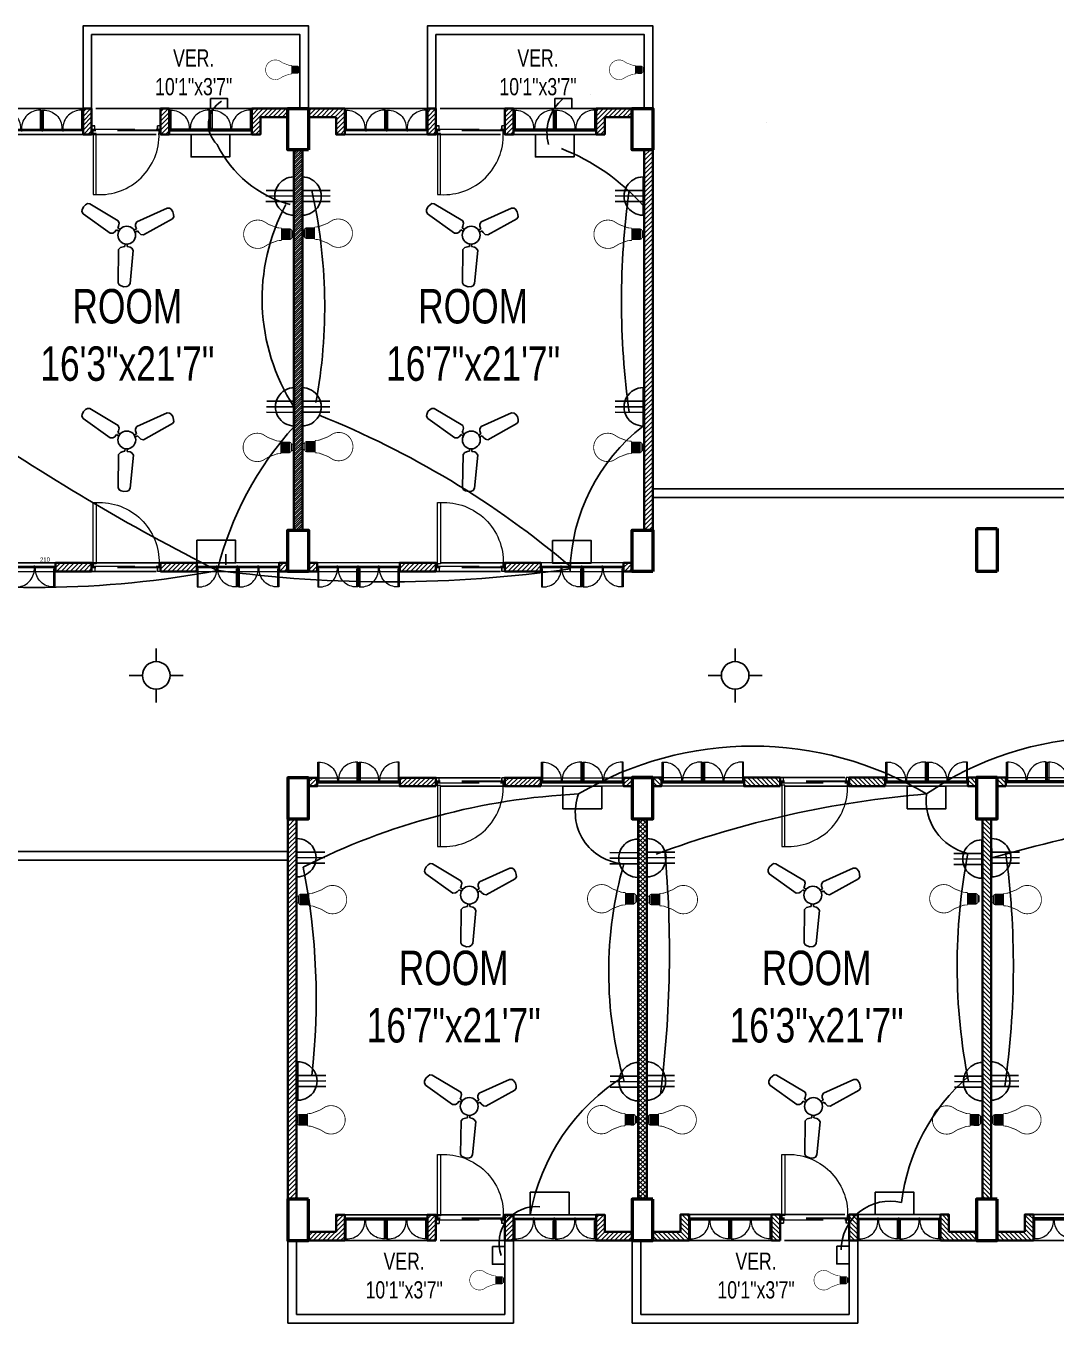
# Model space of a CAD drawing. Extents: x 28 to 3926, y 235 to 2288.
# Drawn here: x 1014 to 1612, y 507 to 1261 of the extents above; entities that cross this region are included whole.
import ezdxf

# ---------------------------------------------------------------- set-up
doc = ezdxf.new("R2010")
doc.units = 0
doc.header["$LTSCALE"] = 10
doc.linetypes.add('DASHED2', pattern=[0.375, 0.25, -0.125])
for name, color, linetype, lineweight in [('A-TEXT', 7, 'Continuous', 5), ('ar-DOOR-WOOD', 44, 'Continuous', 0), ('column', 1, 'Continuous', 50), ('Main Wall', 250, 'Continuous', 13), ('WALL_SEC_', 170, 'Continuous', 25)]:
    doc.layers.add(name, color=color, linetype=linetype, lineweight=lineweight)
doc.layers.add('conduit', color=160, linetype='Continuous')
doc.layers.add('hatch brick', color=32, linetype='Continuous', lineweight=0, transparency=0.4)
doc.styles.add('SIMPLE', font='romantic.ttf')
doc.dimstyles.get("Standard").update_dxf_attribs({"dimtxt": 0.18, "dimasz": 0.18, "dimexe": 0.18, "dimexo": 0.0625, "dimgap": 0.09, "dimtad": 0, "dimtih": 1, "dimtoh": 1, "dimdec": 4, "dimzin": 0, "dimdsep": 46, "dimtxsty": 'Standard', "dimcen": 0.09, "dimadec": 0, "dimazin": 0, "dimtfac": 1, "dimtdec": 4, "dimtofl": 0, "dimtmove": 0, "dimatfit": 3, "dimfxl": 1, "dimtolj": 1, "dimtzin": 0, "dimarcsym": 0})
pattern_1 = [(45, (0, 0), (-1.3258252147, 1.3258252147), [])]
pattern_2 = [(45, (-53826.0333, -18134.9633), (-1.325825215, 1.325825215), [])]
pattern_3 = [(45, (-1497123.8946, -132021.2452), (-1.3258252147, 1.3258252147), [])]

# ---------------------------------------------------------------- blocks, each defined once
blk = doc.blocks.new('DOOR_45')
at = {"layer": 'ar-DOOR-WOOD'}
for p, q in [((-11008.75, 15426.44), (-11008.75, 15424.44)), ((-10968.75, 15426.44), (-11008.75, 15426.44)), ((-10968.75, 15427.44), (-10963.75, 15427.44)), ((-10968.75, 15427.44), (-10968.75, 15426.44)), ((-10968.75, 15424.44), (-10968.75, 15426.44)), ((-10968.75, 15426.44), (-10966.75, 15426.44)), ((-10966.75, 15426.44), (-10966.75, 15425.44)), ((-10963.75, 15427.44), (-10963.75, 15425.44)), ((-11008.75, 15424.44), (-10968.75, 15424.44)), ((-10966.75, 15425.44), (-10963.75, 15425.44)), ((-10968.75, 15382.44), (-10968.75, 15383.44)), ((-10968.75, 15383.44), (-10966.75, 15383.44)), ((-10966.75, 15384.44), (-10963.75, 15384.44)), ((-10966.75, 15383.44), (-10966.75, 15384.44)), ((-10963.75, 15382.44), (-10963.75, 15384.44)), ((-10968.75, 15382.44), (-10963.75, 15382.44))]:
    blk.add_line(p, q, dxfattribs=at)
for points in [[(-10968.75, 15426.44), (-11008.75, 15426.44), (-11008.75, 15424.44), (-10968.75, 15424.44)], [(-10963.75, 15427.44), (-10968.75, 15427.44), (-10968.75, 15426.44), (-10966.75, 15426.44), (-10966.75, 15425.44), (-10963.75, 15425.44)], [(-10968.75, 15383.44), (-10968.75, 15382.44), (-10963.75, 15382.44), (-10963.75, 15384.44), (-10966.75, 15384.44), (-10966.75, 15383.44)]]:
    blk.add_lwpolyline(points, close=True, dxfattribs=at)
blk.add_arc((-10969.89, 15422.35), 38.92, 176.90834, 271.67702, dxfattribs=at)
blk = doc.blocks.new('DOOR_40')
at = {"layer": 'ar-DOOR-WOOD'}
for p, q in [((-11029.1, 15421.4), (-11064.1, 15421.4)), ((-11064.1, 15421.4), (-11064.1, 15419.4)), ((-11064.1, 15419.4), (-11029.1, 15419.4)), ((-11029.1, 15422.4), (-11024.1, 15422.4)), ((-11029.1, 15422.4), (-11029.1, 15421.4)), ((-11029.1, 15419.4), (-11029.1, 15421.4)), ((-11029.1, 15421.4), (-11027.1, 15421.4)), ((-11027.1, 15421.4), (-11027.1, 15420.4)), ((-11027.1, 15420.4), (-11024.1, 15420.4)), ((-11024.1, 15422.4), (-11024.1, 15420.4)), ((-11029.1, 15383.4), (-11027.1, 15383.4)), ((-11029.1, 15382.4), (-11029.1, 15383.4)), ((-11029.1, 15382.4), (-11024.1, 15382.4)), ((-11027.1, 15383.4), (-11027.1, 15384.4)), ((-11027.1, 15384.4), (-11024.1, 15384.4)), ((-11024.1, 15382.4), (-11024.1, 15384.4))]:
    blk.add_line(p, q, dxfattribs=at)
blk.add_arc((-11029.4, 15418.2), 34.8, 178.03, 270.3561, dxfattribs=at)
blk = doc.blocks.new('room 1')
h = blk.add_hatch()
h.set_pattern_fill('ANSI31', color=256, scale=15)
h.set_pattern_definition(pattern_1)
h.paths.add_polyline_path([(1498318.01, 133229.01), (1498318.01, 133219.01), (1498323.01, 133219.01), (1498323.01, 133234.01), (1498302.01, 133234.01), (1498302.01, 133229.01), (1498302.01, 133229.01)])
h = blk.add_hatch()
h.set_pattern_fill('ANSI31', color=256, scale=15)
h.set_pattern_definition(pattern_1)
h.paths.add_polyline_path([(1498474.01, 133229.01), (1498474.01, 133219.01), (1498469.01, 133219.01), (1498469.01, 133234.01), (1498490.01, 133234.01), (1498490.01, 133229.01), (1498490.01, 133229.01)])
at = {"layer": 'hatch brick'}
h = blk.add_hatch(dxfattribs=at)
h.set_pattern_fill('ANSI31', color=256, scale=15)
h.set_pattern_definition([(45, (69, 2), (-1.3258252147, 1.3258252147), [])])
h.paths.add_polyline_path([(1498376.01, 133234.01), (1498376.01, 133219.01), (1498376.01, 133219.01), (1498371.01, 133219.01), (1498371.01, 133234.01)])
h = blk.add_hatch(dxfattribs=at)
h.set_pattern_fill('ANSI31', color=256, scale=15)
h.set_pattern_definition([(45, (114, 2), (-1.3258252147, 1.3258252147), [])])
h.paths.add_polyline_path([(1498421.01, 133234.01), (1498421.01, 133219.01), (1498421.01, 133219.01), (1498416.01, 133219.01), (1498416.01, 133234.01)])
h = blk.add_hatch(dxfattribs=at)
h.set_pattern_fill('ANSI31', color=256, scale=15)
h.set_pattern_definition(pattern_1)
h.paths.add_polyline_path([(1498298.51, 132989.01), (1498293.51, 132989.01), (1498293.51, 133210.01), (1498298.51, 133210.01)])
h = blk.add_hatch(dxfattribs=at)
h.set_pattern_fill('ANSI31', color=256, scale=15)
h.set_pattern_definition(pattern_1)
h.paths.add_polyline_path([(1498493.51, 132989.01), (1498498.51, 132989.01), (1498498.51, 133210.01), (1498493.51, 133210.01)])
h = blk.add_hatch(dxfattribs=at)
h.set_pattern_fill('ANSI31', color=256, scale=15)
h.set_pattern_definition([(45, (-14.5, 0), (-1.3258252147, 1.3258252147), [])])
h.paths.add_polyline_path([(1498302.01, 132970.01), (1498307.01, 132970.01), (1498307.01, 132965.01), (1498302.01, 132965.01)])
h = blk.add_hatch(dxfattribs=at)
h.set_pattern_fill('ANSI31', color=256, scale=15)
h.set_pattern_definition([(45, (-5, -252), (-1.3258252147, 1.3258252147), [])])
h.paths.add_polyline_path([(1498376.01, 132970.01), (1498355.01, 132970.01), (1498355.01, 132965.01), (1498376.01, 132965.01)])
h = blk.add_hatch(dxfattribs=at)
h.set_pattern_fill('ANSI31', color=256, scale=15)
h.set_pattern_definition([(45, (1.2113, 4e-09), (-1.3258252147, 1.3258252147), [])])
h.paths.add_polyline_path([(1498437.01, 132970.01), (1498416.01, 132970.01), (1498416.01, 132965.01), (1498437.01, 132965.01)])
h = blk.add_hatch(dxfattribs=at)
h.set_pattern_fill('ANSI31', color=256, scale=15)
h.set_pattern_definition(pattern_1)
h.paths.add_polyline_path([(1498490.01, 132970.01), (1498485.01, 132970.01), (1498485.01, 132965.01), (1498490.01, 132965.01)])
for points in [[(1498323.01, 133234.01), (1498371.01, 133234.01), (1498371.01, 133219.01), (1498323.01, 133219.01)], [(1498469.01, 133234.01), (1498421.01, 133234.01), (1498421.01, 133219.01), (1498469.01, 133219.01)]]:
    blk.add_lwpolyline(points, close=True)
at = {"linetype": 'DASHED2', "ltscale": 15}
for points in [[(1498376.01, 133219.01), (1498416.01, 133219.01), (1498416.01, 133234.01), (1498376.01, 133234.01)], [(1498376.01, 132965.01), (1498416.01, 132965.01), (1498416.01, 132970.01), (1498376.01, 132970.01)]]:
    blk.add_lwpolyline(points, close=True, dxfattribs=at)
at = {"layer": 'Main Wall', "color": 1, "lineweight": 50}
for points in [[(1498302.01, 133210.01), (1498290.01, 133210.01), (1498290.01, 133234.01), (1498302.01, 133234.01), (1498302.01, 133210.01)], [(1498502.01, 133210.01), (1498490.01, 133210.01), (1498490.01, 133234.01), (1498502.01, 133234.01), (1498502.01, 133210.01)], [(1498302.01, 132965.01), (1498290.01, 132965.01), (1498290.01, 132989.01), (1498302.01, 132989.01), (1498302.01, 132965.01)], [(1498502.01, 132965.01), (1498490.01, 132965.01), (1498490.01, 132989.01), (1498502.01, 132989.01), (1498502.01, 132965.01)]]:
    blk.add_lwpolyline(points, dxfattribs=at)
at = {"layer": 'Main Wall', "lineweight": 35}
for points in [[(1498318.01, 133229.01), (1498318.01, 133219.01), (1498323.01, 133219.01), (1498323.01, 133234.01), (1498302.01, 133234.01), (1498302.01, 133229.01), (1498302.01, 133229.01), (1498302.01, 133229.01), (1498318.01, 133229.01)], [(1498474.01, 133229.01), (1498474.01, 133219.01), (1498469.01, 133219.01), (1498469.01, 133234.01), (1498490.01, 133234.01), (1498490.01, 133229.01), (1498490.01, 133229.01), (1498490.01, 133229.01), (1498474.01, 133229.01)], [(1498376.01, 132970.01), (1498376.01, 132970.01), (1498355.01, 132970.01), (1498355.01, 132965.01), (1498376.01, 132965.01), (1498376.01, 132970.01)]]:
    blk.add_lwpolyline(points, dxfattribs=at)
for points in [[(1498376.01, 133234.01), (1498376.01, 133219.01), (1498376.01, 133219.01), (1498376.01, 133219.01), (1498371.01, 133219.01), (1498371.01, 133234.01)], [(1498421.01, 133234.01), (1498421.01, 133219.01), (1498421.01, 133219.01), (1498421.01, 133219.01), (1498416.01, 133219.01), (1498416.01, 133234.01)], [(1498298.51, 132989.01), (1498293.51, 132989.01), (1498293.51, 133210.01), (1498298.51, 133210.01)], [(1498493.51, 132989.01), (1498498.51, 132989.01), (1498498.51, 133210.01), (1498493.51, 133210.01)], [(1498302.01, 132970.01), (1498307.01, 132970.01), (1498307.01, 132965.01), (1498302.01, 132965.01)], [(1498437.01, 132970.01), (1498416.01, 132970.01), (1498416.01, 132965.01), (1498437.01, 132965.01)], [(1498490.01, 132970.01), (1498485.01, 132970.01), (1498485.01, 132965.01), (1498490.01, 132965.01)]]:
    blk.add_lwpolyline(points, close=True, dxfattribs=at)
at = {"layer": 'Main Wall', "color": 150}
for points in [[(1498371.01, 133221.01), (1498323.61, 133221.01), (1498323.61, 133222.01), (1498371.01, 133222.01)], [(1498371.01, 133221.01), (1498323.61, 133221.01), (1498323.61, 133221.51), (1498371.01, 133221.51)], [(1498421.01, 133221.01), (1498468.41, 133221.01), (1498468.41, 133222.01), (1498421.01, 133222.01)], [(1498421.01, 133221.01), (1498468.41, 133221.01), (1498468.41, 133221.51), (1498421.01, 133221.51)], [(1498307.01, 132968.01), (1498354.41, 132968.01), (1498354.41, 132967.01), (1498307.01, 132967.01)], [(1498307.01, 132968.01), (1498354.41, 132968.01), (1498354.41, 132967.51), (1498307.01, 132967.51)], [(1498437.61, 132968.01), (1498484.41, 132968.01), (1498484.41, 132967.01), (1498437.61, 132967.01)], [(1498437.61, 132968.01), (1498484.41, 132968.01), (1498484.41, 132967.51), (1498437.61, 132967.51)]]:
    blk.add_lwpolyline(points, close=True, dxfattribs=at)
at = {"layer": 'Main Wall', "color": 150, "linetype": 'DASHED2', "ltscale": 10}
for points in [[(1498376.01, 133222.01), (1498416.01, 133222.01), (1498416.01, 133221.01), (1498376.01, 133221.01)], [(1498376.01, 133222.01), (1498416.01, 133222.01), (1498416.01, 133221.51), (1498376.01, 133221.51)], [(1498376.01, 132968.01), (1498416.01, 132968.01), (1498416.01, 132967.01), (1498376.01, 132967.01)], [(1498376.01, 132968.01), (1498416.01, 132968.01), (1498416.01, 132967.51), (1498376.01, 132967.51)]]:
    blk.add_lwpolyline(points, close=True, dxfattribs=at)
at = {"layer": 'Main Wall'}
for points in [[(1498307.01, 132965.01), (1498355.01, 132965.01), (1498355.01, 132970.01), (1498307.01, 132970.01)], [(1498437.01, 132965.01), (1498485.01, 132965.01), (1498485.01, 132970.01), (1498437.01, 132970.01)]]:
    blk.add_lwpolyline(points, close=True, dxfattribs=at)
at = {"layer": 'Main Wall', "extrusion": (0, 0, -1)}
for name, p, xscale, yscale, zscale, rotation in [('DOOR_40', (-1502949.75, 129913.77), 0.2999999999999545, 0.2999999999999545, -0.2999999999999545, 270), ('DOOR_40', (-1502973.75, 129913.77), 0.2999999999999545, 0.2999999999999545, -0.2999999999999545, 270), ('DOOR_40', (-1493818.28, 129913.77), -0.2999999999999545, 0.2999999999999545, -0.2999999999999545, 90), ('DOOR_40', (-1493842.28, 129913.77), -0.2999999999999545, 0.2999999999999545, -0.2999999999999545, 90), ('DOOR_45', (-1512089.3, 142969.57), -0.8888888888889142, 0.8888888888889142, -0.8888888888889142, 270), ('DOOR_45', (-1512089.3, 123219.46), 0.8888888888889142, 0.8888888888889142, -0.8888888888889142, 270), ('DOOR_40', (-1493704.28, 136275.25), 0.2999999999999545, 0.2999999999999545, -0.2999999999999545, 90), ('DOOR_40', (-1493728.28, 136275.25), 0.2999999999999545, 0.2999999999999545, -0.2999999999999545, 90), ('DOOR_40', (-1493834.28, 136275.25), 0.2999999999999545, 0.2999999999999545, -0.2999999999999545, 90), ('DOOR_40', (-1493858.28, 136275.25), 0.2999999999999545, 0.2999999999999545, -0.2999999999999545, 90)]:
    blk.add_blockref(name, p, dxfattribs=dict(at, xscale=xscale, yscale=yscale, zscale=zscale, rotation=rotation))
at = {"layer": 'Main Wall'}
for p, xscale, yscale, zscale, rotation in [((1493720.28, 129913.77), 0.2999999999999545, 0.2999999999999545, 0.2999999999999545, 270), ((1493744.28, 129913.77), 0.2999999999999545, 0.2999999999999545, 0.2999999999999545, 270), ((1503047.75, 129913.77), -0.2999999999999545, 0.2999999999999545, 0.2999999999999546, 90), ((1503071.75, 129913.77), -0.2999999999999545, 0.2999999999999545, 0.2999999999999546, 90), ((1502933.75, 136275.25), 0.2999999999999546, 0.2999999999999546, 0.2999999999999546, 90), ((1502957.75, 136275.25), 0.2999999999999546, 0.2999999999999546, 0.2999999999999546, 90), ((1503063.75, 136275.25), 0.2999999999999546, 0.2999999999999546, 0.2999999999999546, 90), ((1503087.75, 136275.25), 0.2999999999999546, 0.2999999999999546, 0.2999999999999546, 90)]:
    blk.add_blockref('DOOR_40', p, dxfattribs=dict(at, xscale=xscale, yscale=yscale, zscale=zscale, rotation=rotation))
blk = doc.blocks.new('LED')
for p, q in [((-12.1, -25.6), (11.9, -25.6)), ((-11.6, -7.7), (11.7, -7.7)), ((-11.6, -11), (11.7, -9.6)), ((-11.6, -13.3), (11.7, -11.8)), ((-11.5, -15.5), (11.8, -14.1)), ((-11.3, -17.8), (11.9, -16.3)), ((-11.2, -20), (12.1, -18.6)), ((-11.2, -22.2), (12.1, -20.8)), ((-11.2, -24.5), (12.1, -23.1))]:
    blk.add_line(p, q)
at = {"lineweight": 9}
blk.add_line((7.8, -3.1), (-7.8, -3.1), dxfattribs=at)
for points, const_width in [([(5.3, 0), (5.4, 0), (5.7, 0), (6.1, -0.1), (6.6, -0.3), (7, -0.6), (7.2, -0.9), (7.4, -1.2), (7.5, -1.5), (7.7, -2), (7.7, -2.5), (7.8, -3.1), (7.7, -2.5), (7.7, -2), (7.5, -1.5), (7.4, -1.2), (7.2, -0.9), (7, -0.6), (6.6, -0.3), (6.1, -0.1), (5.7, 0), (5.4, 0), (5.3, 0), (-5.3, 0), (-5.4, 0), (-5.5, 0), (-5.8, 0), (-6.1, -0.1), (-6.4, -0.2), (-6.7, -0.5), (-7, -0.7), (-7.3, -1.1), (-7.6, -1.7), (-7.7, -2.3), (-7.8, -3.1), (-7.8, -3.1), (-7.9, -3.2), (-8.1, -3.2), (-8.3, -3.3), (-8.9, -3.6), (-9.6, -4.1), (-10.3, -4.7), (-11, -5.4), (-11.2, -5.9), (-11.4, -6.4), (-11.6, -7), (-11.6, -7.7), (-12.2, -7.7), (-12.1, -26)], 2), ([(-5.3, 0), (-5.4, 0), (-5.5, 0), (-5.8, 0), (-6.1, -0.1), (-6.4, -0.2), (-6.7, -0.5), (-7, -0.7), (-7.3, -1.1), (-7.6, -1.7), (-7.7, -2.3), (-7.8, -3.1)], 1), ([(-0.1, -111.1), (-0.2, -111.1), (-1, -111.1), (-1.8, -111.1), (-2.6, -111.1), (-3.4, -111), (-4.2, -110.9), (-5, -110.8), (-5.8, -110.6), (-6.6, -110.5), (-7.4, -110.3), (-8.1, -110.1), (-8.9, -109.9), (-9.6, -109.7), (-10.4, -109.5), (-11.1, -109.2), (-11.8, -108.9), (-12.5, -108.7), (-13.2, -108.3), (-13.9, -108), (-14.6, -107.7), (-15.3, -107.3), (-16, -106.9), (-16.6, -106.6), (-17.3, -106.2), (-17.9, -105.7), (-18.5, -105.3), (-19.2, -104.8), (-19.8, -104.4), (-20.4, -103.9), (-20.9, -103.4), (-21.5, -102.9), (-22.1, -102.4), (-22.6, -101.9), (-23.1, -101.3), (-23.7, -100.8), (-24.2, -100.2), (-24.6, -99.6), (-25.1, -99), (-25.6, -98.4), (-26, -97.8), (-26.5, -97.2), (-26.9, -96.5), (-27.3, -95.9), (-27.7, -95.2), (-28.1, -94.6), (-28.4, -93.9), (-28.8, -93.2), (-29.1, -92.5), (-29.4, -91.8), (-29.7, -91.1), (-30, -90.4), (-30.2, -89.6), (-30.5, -88.9), (-30.7, -88.1), (-30.9, -87.4), (-31.1, -86.6), (-31.2, -85.9), (-31.4, -85.1), (-31.5, -84.3), (-31.6, -83.5), (-31.7, -82.7), (-31.8, -81.9), (-31.8, -81.1), (-31.9, -80.3), (-31.9, -79.5), (-31.9, -78.2), (-31.8, -77), (-31.7, -75.8), (-31.5, -74.6), (-31.3, -73.4), (-31.1, -72.2), (-30.8, -71.1), (-30.4, -69.9), (-30, -68.8), (-29.6, -67.7), (-29.2, -66.6), (-22.1, -55), (-14.6, -35.3), (-14.1, -29.7), (-14.1, -27.1), (-12.1, -25.6)], 1.8), ([(-0.1, -111.1), (0, -111.1), (0.8, -111.1), (1.6, -111.1), (2.5, -111.1), (3.3, -111), (4, -110.9), (4.8, -110.8), (5.6, -110.6), (6.4, -110.5), (7.2, -110.3), (7.9, -110.1), (8.7, -109.9), (9.4, -109.7), (10.2, -109.5), (10.9, -109.2), (11.6, -108.9), (12.3, -108.7), (13, -108.3), (13.7, -108), (14.4, -107.7), (15.1, -107.3), (15.8, -106.9), (16.4, -106.6), (17.1, -106.2), (17.7, -105.7), (18.3, -105.3), (19, -104.8), (19.6, -104.4), (20.2, -103.9), (20.7, -103.4), (21.3, -102.9), (21.9, -102.4), (22.4, -101.9), (22.9, -101.3), (23.5, -100.8), (24, -100.2), (24.5, -99.6), (24.9, -99), (25.4, -98.4), (25.8, -97.8), (26.3, -97.2), (26.7, -96.5), (27.1, -95.9), (27.5, -95.2), (27.9, -94.6), (28.2, -93.9), (28.6, -93.2), (28.9, -92.5), (29.2, -91.8), (29.5, -91.1), (29.8, -90.4), (30, -89.6), (30.3, -88.9), (30.5, -88.1), (30.7, -87.4), (30.9, -86.6), (31, -85.9), (31.2, -85.1), (31.3, -84.3), (31.4, -83.5), (31.5, -82.7), (31.6, -81.9), (31.6, -81.1), (31.7, -80.3), (31.7, -79.5), (31.7, -78.2), (31.6, -77), (31.5, -75.8), (31.3, -74.6), (31.1, -73.4), (30.9, -72.2), (30.6, -71.1), (30.2, -69.9), (29.9, -68.8), (29.4, -67.7), (29, -66.6), (21.9, -55), (14.4, -35.3), (13.9, -29.7), (13.9, -27.1), (11.9, -25.6)], 1.8), ([(11.9, -26.1), (11.9, -7.7), (11.7, -7.7), (11.6, -7), (11.4, -6.4), (11.2, -5.9), (11, -5.4), (10.3, -4.7), (9.6, -4.1), (8.9, -3.6), (8.3, -3.3), (7.9, -3.2), (7.8, -3.1), (7.8, -3.1)], 2)]:
    blk.add_lwpolyline(points, dxfattribs=dict(const_width=const_width))
at = {"color": 7, "lineweight": 20}
blk.add_open_spline([(-9.8, -25.6), (-9.8, -25.6), (9.4, -25.6), (9.4, -25.6)], degree=3, dxfattribs=at)
blk = doc.blocks.new('6')
at = {"color": 7}
for p, q in [((3268, -2243), (3260, -2275)), ((3260, -2275), (3351, -2687)), ((3285, -2228), (3268, -2243)), ((3322, -2211), (3285, -2228)), ((3359, -2211), (3322, -2211)), ((3387, -2215), (3359, -2211)), ((3407, -2236), (3387, -2215)), ((3533, -2638), (3407, -2236)), ((3351, -2687), (3378, -2709)), ((3378, -2709), (3403, -2714)), ((3403, -2714), (3440, -2709)), ((3440, -2709), (3450, -2742)), ((3468, -2701), (3489, -2690)), ((3477, -2735), (3468, -2701)), ((3489, -2690), (3518, -2669)), ((3518, -2669), (3533, -2638)), ((3291, -2913), (3005, -3223)), ((3325, -2910), (3291, -2913)), ((3357, -2925), (3325, -2910)), ((3378, -2938), (3357, -2925)), ((3403, -2913), (3378, -2938)), ((3399, -2958), (3423, -2933)), ((3422, -2988), (3399, -2958)), ((3594, -2888), (3628, -2897)), ((3635, -2869), (3601, -2861)), ((3628, -2897), (3627, -2922)), ((3627, -2922), (3631, -2958)), ((3631, -2958), (3650, -2985)), ((3649, -2835), (3635, -2869)), ((3666, -2816), (3649, -2835)), ((3699, -2804), (3666, -2816)), ((4101, -2931), (3699, -2804)), ((4124, -2954), (4101, -2931)), ((4129, -2976), (4124, -2954)), ((3113, -3331), (3424, -3046)), ((3429, -3011), (3422, -2988)), ((3424, -3046), (3429, -3011)), ((3650, -2985), (4061, -3078)), ((4061, -3078), (4089, -3071)), ((4089, -3071), (4107, -3048)), ((4107, -3048), (4125, -3016)), ((4125, -3016), (4129, -2976)), ((3005, -3223), (2997, -3251)), ((2997, -3251), (3008, -3278)), ((3008, -3278), (3026, -3309)), ((3026, -3309), (3059, -3333)), ((3059, -3333), (3081, -3340)), ((3081, -3340), (3113, -3331))]:
    blk.add_line(p, q, dxfattribs=at)
blk.add_circle((3491, -2846), 113, dxfattribs=at)
blk = doc.blocks.new('3 pin')
at = {"layer": 'WALL_SEC_', "color": 3, "lineweight": 25}
for p, q in [((10035.5, 6358.5), (10035.5, 6351.5)), ((10045.69, 6353.52), (10035.5, 6353.52)), ((10035.5, 6351.5), (10035.5, 6344.5)), ((10035.5, 6351.5), (10045.69, 6351.5)), ((10045.69, 6349.48), (10035.5, 6349.48))]:
    blk.add_line(p, q, dxfattribs=at)
blk.add_arc((10035.5, 6351.5), 7, 270, 90, dxfattribs=at)
blk = doc.blocks.new('*D56')
at = {"layer": 'conduit', "color": 0, "lineweight": -2, "transparency": 16777216}
for p, q in [((920, 956.33), (920, 947.52)), ((1130, 953.83), (1130, 947.52)), ((922.5, 948.77), (1127.5, 948.77))]:
    blk.add_line(p, q, dxfattribs=at)
at = {"layer": 'conduit', "color": 0, "transparency": 16777216}
for points in [[(922.5, 949.18), (922.5, 948.35), (920, 948.77)], [(1127.5, 949.18), (1127.5, 948.35), (1130, 948.77)]]:
    blk.add_solid(points, dxfattribs=at)
at = {"layer": 'Defpoints', "color": 0, "transparency": 16777216}
for p in [(920, 956.96), (1130, 954.46), (1130, 948.77)]:
    blk.add_point(p, dxfattribs=at)
at = {"layer": 'conduit', "color": 0, "transparency": 16777216, "insert": (1025, 950.64), "char_height": 2.5, "attachment_point": 5}
blk.add_mtext('210', dxfattribs=at)

msp = doc.modelspace()

# ---------------------------------------------------------------- hatches: boundary and pattern name
at = {"true_color": 0x000000}
h = msp.add_hatch(dxfattribs=at)
h.set_pattern_fill('ANSI31', color=18, scale=15)
h.set_pattern_definition(pattern_3)
h.paths.add_polyline_path([(1194.119, 1207.768), (1194.119, 1197.768), (1199.119, 1197.768), (1199.119, 1212.768), (1178.119, 1212.768), (1178.119, 1207.768), (1178.119, 1207.768)])
h = msp.add_hatch(dxfattribs=at)
h.set_pattern_fill('ANSI31', color=18, scale=15)
h.set_pattern_definition(pattern_3)
h.paths.add_polyline_path([(1350.119, 1207.768), (1350.119, 1197.768), (1345.119, 1197.768), (1345.119, 1212.768), (1366.119, 1212.768), (1366.119, 1207.768), (1366.119, 1207.768)])
h = msp.add_hatch(dxfattribs=at)
h.set_pattern_fill('ANSI31', color=18, scale=15)
h.set_pattern_definition(pattern_2)
h.paths.add_polyline_path([(1194.119, 559.893), (1194.119, 569.893), (1199.119, 569.893), (1199.119, 554.893), (1178.119, 554.893), (1178.119, 559.893), (1178.119, 559.893)])
h = msp.add_hatch(dxfattribs=at)
h.set_pattern_fill('ANSI31', color=18, scale=15)
h.set_pattern_definition(pattern_2)
h.paths.add_polyline_path([(1350.119, 559.893), (1350.119, 569.893), (1345.119, 569.893), (1345.119, 554.893), (1366.119, 554.893), (1366.119, 559.893), (1366.119, 559.893)])
at = {"layer": 'hatch brick', "true_color": 0x000000}
h = msp.add_hatch(dxfattribs=at)
h.set_pattern_fill('ANSI31', color=18, scale=15)
h.set_pattern_definition([(45, (-1497054.8946, -132019.2452), (-1.3258252147, 1.3258252147), [])])
h.paths.add_polyline_path([(1252.119, 1212.768), (1252.119, 1197.768), (1252.119, 1197.768), (1247.119, 1197.768), (1247.119, 1212.768)])
h = msp.add_hatch(dxfattribs=at)
h.set_pattern_fill('ANSI31', color=18, scale=15)
h.set_pattern_definition([(45, (-1497009.8946, -132019.2452), (-1.3258252147, 1.3258252147), [])])
h.paths.add_polyline_path([(1297.119, 1212.768), (1297.119, 1197.768), (1297.119, 1197.768), (1292.119, 1197.768), (1292.119, 1212.768)])
h = msp.add_hatch(dxfattribs=at)
h.set_pattern_fill('ANSI31', color=18, scale=15)
h.set_pattern_definition(pattern_3)
h.paths.add_polyline_path([(1174.619, 967.768), (1169.619, 967.768), (1169.619, 1188.768), (1174.619, 1188.768)])
h = msp.add_hatch(dxfattribs=at)
h.set_pattern_fill('ANSI31', color=18, scale=15)
h.set_pattern_definition([(45, (-1497120.3946, -132021.2452), (-1.3258252147, 1.3258252147), [])])
h.paths.add_polyline_path([(1373.119, 967.768), (1378.119, 967.768), (1378.119, 1188.768), (1373.119, 1188.768)])
h = msp.add_hatch(dxfattribs=at)
h.set_pattern_fill('ANSI31', color=18, scale=15)
h.set_pattern_definition([(45, (-1497138.3946, -132021.2452), (-1.3258252147, 1.3258252147), [])])
h.paths.add_polyline_path([(1178.119, 948.768), (1183.119, 948.768), (1183.119, 943.768), (1178.119, 943.768)])
h = msp.add_hatch(dxfattribs=at)
h.set_pattern_fill('ANSI31', color=18, scale=15)
h.set_pattern_definition([(45, (-1497128.8946, -132273.2452), (-1.3258252147, 1.3258252147), [])])
h.paths.add_polyline_path([(1252.119, 948.768), (1231.119, 948.768), (1231.119, 943.768), (1252.119, 943.768)])
h = msp.add_hatch(dxfattribs=at)
h.set_pattern_fill('ANSI31', color=18, scale=15)
h.set_pattern_definition([(45, (-1497122.6833, -132021.2452), (-1.3258252147, 1.3258252147), [])])
h.paths.add_polyline_path([(1313.119, 948.768), (1292.119, 948.768), (1292.119, 943.768), (1313.119, 943.768)])
h = msp.add_hatch(dxfattribs=at)
h.set_pattern_fill('ANSI31', color=18, scale=15)
h.set_pattern_definition(pattern_3)
h.paths.add_polyline_path([(1366.119, 948.768), (1361.119, 948.768), (1361.119, 943.768), (1366.119, 943.768)])
h = msp.add_hatch(dxfattribs=at)
h.set_pattern_fill('ANSI31', color=18, scale=15)
h.set_pattern_definition([(45, (-53840.5333, -18134.9633), (-1.325825215, 1.325825215), [])])
h.paths.add_polyline_path([(1178.119, 818.893), (1183.119, 818.893), (1183.119, 823.893), (1178.119, 823.893)])
h = msp.add_hatch(dxfattribs=at)
h.set_pattern_fill('ANSI31', color=18, scale=15)
h.set_pattern_definition([(45, (-53831.0333, -18386.9633), (-1.325825215, 1.325825215), [])])
h.paths.add_polyline_path([(1252.119, 818.893), (1231.119, 818.893), (1231.119, 823.893), (1252.119, 823.893)])
h = msp.add_hatch(dxfattribs=at)
h.set_pattern_fill('ANSI31', color=18, scale=15)
h.set_pattern_definition([(45, (-53824.822, -18134.9633), (-1.325825215, 1.325825215), [])])
h.paths.add_polyline_path([(1313.119, 818.893), (1292.119, 818.893), (1292.119, 823.893), (1313.119, 823.893)])
h = msp.add_hatch(dxfattribs=at)
h.set_pattern_fill('ANSI31', color=18, scale=15)
h.set_pattern_definition(pattern_2)
h.paths.add_polyline_path([(1366.119, 818.893), (1361.119, 818.893), (1361.119, 823.893), (1366.119, 823.893)])
h = msp.add_hatch(dxfattribs=at)
h.set_pattern_fill('ANSI31', color=18, scale=15)
h.set_pattern_definition([(45, (-53829.5333, -18134.9633), (-1.325825215, 1.325825215), [])])
h.paths.add_polyline_path([(1171.119, 799.893), (1166.119, 799.893), (1166.119, 578.893), (1171.119, 578.893)])
h = msp.add_hatch(dxfattribs=at)
h.set_pattern_fill('ANSI31', color=18, scale=15)
h.set_pattern_definition(pattern_2)
h.paths.add_polyline_path([(1369.619, 799.893), (1374.619, 799.893), (1374.619, 578.893), (1369.619, 578.893)])
h = msp.add_hatch(dxfattribs=at)
h.set_pattern_fill('ANSI31', color=18, scale=15)
h.set_pattern_definition([(45, (-53757.0333, -18132.9633), (-1.325825215, 1.325825215), [])])
h.paths.add_polyline_path([(1252.119, 554.893), (1252.119, 569.893), (1252.119, 569.893), (1247.119, 569.893), (1247.119, 554.893)])
h = msp.add_hatch(dxfattribs=at)
h.set_pattern_fill('ANSI31', color=18, scale=15)
h.set_pattern_definition([(45, (-53712.0333, -18132.9633), (-1.325825215, 1.325825215), [])])
h.paths.add_polyline_path([(1297.119, 554.893), (1297.119, 569.893), (1297.119, 569.893), (1292.119, 569.893), (1292.119, 554.893)])

# ---------------------------------------------------------------- linework, layer by layer
at = {"color": 240, "true_color": 0xed1f24}
for p, q in [((1341.918, 1220.73), (1341.918, 1220.73)), ((1444.063, 1204.698), (1444.063, 1204.698))]:
    msp.add_line(p, q, dxfattribs=at)
at = {"color": 30, "true_color": 0xf8991e}
for p, q in [((1089.638, 899.055), (1089.638, 891.368)), ((1425.914, 899.055), (1425.914, 891.368)), ((1073.916, 883.334), (1081.604, 883.334)), ((1105.359, 883.334), (1097.671, 883.334)), ((1410.193, 883.334), (1417.881, 883.334)), ((1441.636, 883.334), (1433.948, 883.334)), ((1089.638, 867.613), (1089.638, 875.3)), ((1425.914, 867.613), (1425.914, 875.3))]:
    msp.add_line(p, q, dxfattribs=at)
at = {"color": 18, "true_color": 0x000000}
for points in [[(1178.119, 1212.768), (1178.119, 1260.768), (1047.119, 1260.768), (1047.119, 1212.768)], [(1378.119, 1212.768), (1378.119, 1260.768), (1247.119, 1260.768), (1247.119, 1212.768)], [(1173.119, 1212.768), (1173.119, 1255.768), (1052.119, 1255.768), (1052.119, 1212.768)], [(1373.119, 1212.768), (1373.119, 1255.768), (1252.119, 1255.768), (1252.119, 1212.768)], [(1166.119, 554.955), (1166.119, 506.955), (1297.119, 506.955), (1297.119, 554.955)], [(1171.119, 554.955), (1171.119, 511.955), (1292.119, 511.955), (1292.119, 554.955)], [(1366.119, 554.955), (1366.119, 506.955), (1497.119, 506.955), (1497.119, 554.955)], [(1371.119, 554.955), (1371.119, 511.955), (1492.119, 511.955), (1492.119, 554.955)]]:
    msp.add_lwpolyline(points, dxfattribs=at)
at = {"color": 116, "true_color": 0x136734}
for points in [[(1121.119, 1218.513), (1131.077, 1218.513), (1131.077, 1212.768), (1121.119, 1212.768)], [(1321.119, 1218.513), (1331.077, 1218.513), (1331.077, 1212.768), (1321.119, 1212.768)], [(1109.865, 1197.768), (1132.372, 1197.768), (1132.372, 1184.684), (1109.865, 1184.684)], [(1309.865, 1197.768), (1332.372, 1197.768), (1332.372, 1184.684), (1309.865, 1184.684)], [(1113.187, 961.837), (1135.694, 961.837), (1135.694, 948.753), (1113.187, 948.753)], [(1319.768, 961.695), (1342.275, 961.695), (1342.275, 948.611), (1319.768, 948.611)], [(1325.865, 818.893), (1348.372, 818.893), (1348.372, 805.809), (1325.865, 805.809)], [(1525.865, 818.955), (1548.372, 818.955), (1548.372, 805.872), (1525.865, 805.872)], [(1306.909, 582.937), (1329.416, 582.937), (1329.416, 569.853), (1306.909, 569.853)], [(1507.185, 583.032), (1529.692, 583.032), (1529.692, 569.949), (1507.185, 569.949)], [(1284.943, 551.37), (1292.175, 551.37), (1292.175, 541.169), (1284.943, 541.169)], [(1484.903, 551.572), (1492.135, 551.572), (1492.135, 541.371), (1484.903, 541.371)]]:
    msp.add_lwpolyline(points, close=True, dxfattribs=at)
at = {"color": 18, "true_color": 0x000000}
for points in [[(1199.119, 1212.768), (1247.119, 1212.768), (1247.119, 1197.768), (1199.119, 1197.768)], [(1345.119, 1212.768), (1297.119, 1212.768), (1297.119, 1197.768), (1345.119, 1197.768)], [(1378.119, 986.768), (1766.119, 986.768), (1766.119, 991.768), (1378.119, 991.768)], [(978.119, 775.955), (1166.119, 775.955), (1166.119, 780.955), (978.119, 780.955)], [(1199.119, 554.893), (1247.119, 554.893), (1247.119, 569.893), (1199.119, 569.893)], [(1345.119, 554.893), (1297.119, 554.893), (1297.119, 569.893), (1345.119, 569.893)]]:
    msp.add_lwpolyline(points, close=True, dxfattribs=at)
at = {"color": 18, "linetype": 'DASHED2', "ltscale": 15, "true_color": 0x000000}
for points in [[(1252.119, 1197.768), (1292.119, 1197.768), (1292.119, 1212.768), (1252.119, 1212.768)], [(1252.119, 943.768), (1292.119, 943.768), (1292.119, 948.768), (1252.119, 948.768)], [(1252.119, 823.893), (1292.119, 823.893), (1292.119, 818.893), (1252.119, 818.893)], [(1252.119, 569.893), (1292.119, 569.893), (1292.119, 554.893), (1252.119, 554.893)]]:
    msp.add_lwpolyline(points, close=True, dxfattribs=at)
at = {"color": 30, "true_color": 0xf8991e}
for centre in [(1089.638, 883.334), (1425.914, 883.334)]:
    msp.add_circle(centre, 8.034, dxfattribs=at)
at = {"layer": 'column', "color": 18, "ltscale": 2000, "true_color": 0x000000}
for p, q in [((1566.119, 968.768), (1578.119, 968.768)), ((1566.119, 968.768), (1566.119, 943.768)), ((1566.119, 968.768), (1578.119, 968.768)), ((1566.119, 968.768), (1566.119, 943.768)), ((1578.119, 968.768), (1578.119, 943.768)), ((1578.119, 968.768), (1578.119, 943.768)), ((1578.119, 943.768), (1566.119, 943.768)), ((1578.119, 943.768), (1566.119, 943.768))]:
    msp.add_line(p, q, dxfattribs=at)
at = {"layer": 'conduit', "color": 18, "true_color": 0x000000}
for centre, radius, start, end in [((1135.643, 1203.516), 15.714, 121.212614, 227.3662), ((1342.044, 1198.68), 25.449, 128.800253, 195.322327), ((1184.615, 1221.042), 66.333, 206.007897, 255.047183), ((1279.79, 1074.035), 123.959, 41.603809, 68.609695), ((879.868, 1097.638), 307.633, 349.573412, 12.678273), ((1821.862, 1100.621), 462.001, 171.970378, 188.009883), ((1266.678, 1102.097), 115.533, 151.651855, 212.849143), ((987.077, 541.677), 530.816, 49.742518, 68.188951), ((1677.809, 2042.93), 1229.838, 235.28937, 243.294735), ((1313.122, 897.878), 193.645, 137.671488, 166.136364), ((1439.837, 941.5), 109.86, 127.827233, 178.817401), ((1019.009, 1515.36), 580.919, 260.658992, 280.558854), ((1224.444, 1679.023), 741.309, 262.274427, 278.186225), ((1640.551, 666.259), 180.722, 57.700819, 124.912847), ((1436.059, 644.738), 197.527, 59.227967, 120.772033), ((1355.053, 416.535), 398.425, 92.884948, 116.866416), ((1362.995, 803.8), 29.954, 159.162679, 266.711406), ((1586.241, 223.78), 592.714, 94.753927, 110.362577), ((1568.459, 810.577), 31.579, 172.945031, 256.581592), ((2120.705, -1241.392), 2091.257, 100.558617, 105.128415), ((740.215, 722.086), 647.525, 352.716603, 5.253817), ((1898.146, 714.509), 343.294, 169.025993, 191.297441), ((1097.567, 714.42), 489.959, 351.786949, 7.766092), ((792.603, 695.582), 389.949, 353.412794, 11.29459), ((1581.757, 710.973), 229.283, 164.071968, 196.134528), ((1424.909, 548.725), 119.876, 121.925764, 169.848507), ((1637.775, 562.885), 116.13, 131.046276, 173.04099), ((1309.929, 553.435), 21.177, 83.025597, 199.774744), ((1515.799, 549.461), 28.299, 76.303141, 180.011312)]:
    msp.add_arc(centre, radius, start, end, dxfattribs=at)
at = {"layer": 'Main Wall', "color": 1, "lineweight": 50}
for points in [[(1178.119, 1188.768), (1166.119, 1188.768), (1166.119, 1212.768), (1178.119, 1212.768), (1178.119, 1188.768)], [(1378.119, 1188.768), (1366.119, 1188.768), (1366.119, 1212.768), (1378.119, 1212.768), (1378.119, 1188.768)], [(1178.119, 943.768), (1166.119, 943.768), (1166.119, 967.768), (1178.119, 967.768), (1178.119, 943.768)], [(1378.119, 943.768), (1366.119, 943.768), (1366.119, 967.768), (1378.119, 967.768), (1378.119, 943.768)], [(1178.119, 823.893), (1166.119, 823.893), (1166.119, 799.893), (1178.119, 799.893), (1178.119, 823.893)], [(1378.119, 823.893), (1366.119, 823.893), (1366.119, 799.893), (1378.119, 799.893), (1378.119, 823.893)], [(1178.119, 578.893), (1166.119, 578.893), (1166.119, 554.893), (1178.119, 554.893), (1178.119, 578.893)], [(1378.119, 578.893), (1366.119, 578.893), (1366.119, 554.893), (1378.119, 554.893), (1378.119, 578.893)]]:
    msp.add_lwpolyline(points, dxfattribs=at)
at = {"layer": 'Main Wall', "color": 18, "lineweight": 35, "true_color": 0x000000}
for points in [[(1194.119, 1207.768), (1194.119, 1197.768), (1199.119, 1197.768), (1199.119, 1212.768), (1178.119, 1212.768), (1178.119, 1207.768), (1178.119, 1207.768), (1178.119, 1207.768), (1194.119, 1207.768)], [(1350.119, 1207.768), (1350.119, 1197.768), (1345.119, 1197.768), (1345.119, 1212.768), (1366.119, 1212.768), (1366.119, 1207.768), (1366.119, 1207.768), (1366.119, 1207.768), (1350.119, 1207.768)], [(1252.119, 948.768), (1252.119, 948.768), (1231.119, 948.768), (1231.119, 943.768), (1252.119, 943.768), (1252.119, 948.768)], [(1252.119, 818.893), (1252.119, 818.893), (1231.119, 818.893), (1231.119, 823.893), (1252.119, 823.893), (1252.119, 818.893)], [(1194.119, 559.893), (1194.119, 569.893), (1199.119, 569.893), (1199.119, 554.893), (1178.119, 554.893), (1178.119, 559.893), (1178.119, 559.893), (1178.119, 559.893), (1194.119, 559.893)], [(1350.119, 559.893), (1350.119, 569.893), (1345.119, 569.893), (1345.119, 554.893), (1366.119, 554.893), (1366.119, 559.893), (1366.119, 559.893), (1366.119, 559.893), (1350.119, 559.893)]]:
    msp.add_lwpolyline(points, dxfattribs=at)
for points in [[(1252.119, 1212.768), (1252.119, 1197.768), (1252.119, 1197.768), (1252.119, 1197.768), (1247.119, 1197.768), (1247.119, 1212.768)], [(1297.119, 1212.768), (1297.119, 1197.768), (1297.119, 1197.768), (1297.119, 1197.768), (1292.119, 1197.768), (1292.119, 1212.768)], [(1174.619, 967.768), (1169.619, 967.768), (1169.619, 1188.768), (1174.619, 1188.768)], [(1373.119, 967.768), (1378.119, 967.768), (1378.119, 1188.768), (1373.119, 1188.768)], [(1178.119, 948.768), (1183.119, 948.768), (1183.119, 943.768), (1178.119, 943.768)], [(1313.119, 948.768), (1292.119, 948.768), (1292.119, 943.768), (1313.119, 943.768)], [(1366.119, 948.768), (1361.119, 948.768), (1361.119, 943.768), (1366.119, 943.768)], [(1178.119, 818.893), (1183.119, 818.893), (1183.119, 823.893), (1178.119, 823.893)], [(1313.119, 818.893), (1292.119, 818.893), (1292.119, 823.893), (1313.119, 823.893)], [(1366.119, 818.893), (1361.119, 818.893), (1361.119, 823.893), (1366.119, 823.893)], [(1171.119, 799.893), (1166.119, 799.893), (1166.119, 578.893), (1171.119, 578.893)], [(1369.619, 799.893), (1374.619, 799.893), (1374.619, 578.893), (1369.619, 578.893)], [(1252.119, 554.893), (1252.119, 569.893), (1252.119, 569.893), (1252.119, 569.893), (1247.119, 569.893), (1247.119, 554.893)], [(1297.119, 554.893), (1297.119, 569.893), (1297.119, 569.893), (1297.119, 569.893), (1292.119, 569.893), (1292.119, 554.893)]]:
    msp.add_lwpolyline(points, close=True, dxfattribs=at)
at = {"layer": 'Main Wall', "color": 150}
for points in [[(1247.119, 1199.768), (1199.719, 1199.768), (1199.719, 1200.768), (1247.119, 1200.768)], [(1247.119, 1199.768), (1199.719, 1199.768), (1199.719, 1200.268), (1247.119, 1200.268)], [(1297.119, 1199.768), (1344.519, 1199.768), (1344.519, 1200.768), (1297.119, 1200.768)], [(1297.119, 1199.768), (1344.519, 1199.768), (1344.519, 1200.268), (1297.119, 1200.268)], [(1183.119, 946.768), (1230.519, 946.768), (1230.519, 945.768), (1183.119, 945.768)], [(1183.119, 946.768), (1230.519, 946.768), (1230.519, 946.268), (1183.119, 946.268)], [(1313.719, 946.768), (1360.519, 946.768), (1360.519, 945.768), (1313.719, 945.768)], [(1313.719, 946.768), (1360.519, 946.768), (1360.519, 946.268), (1313.719, 946.268)], [(1183.119, 820.893), (1230.519, 820.893), (1230.519, 821.893), (1183.119, 821.893)], [(1313.719, 820.893), (1360.519, 820.893), (1360.519, 821.893), (1313.719, 821.893)], [(1183.119, 820.893), (1230.519, 820.893), (1230.519, 821.393), (1183.119, 821.393)], [(1313.719, 820.893), (1360.519, 820.893), (1360.519, 821.393), (1313.719, 821.393)], [(1247.119, 567.893), (1199.719, 567.893), (1199.719, 566.893), (1247.119, 566.893)], [(1247.119, 567.893), (1199.719, 567.893), (1199.719, 567.393), (1247.119, 567.393)], [(1297.119, 567.893), (1344.519, 567.893), (1344.519, 566.893), (1297.119, 566.893)], [(1297.119, 567.893), (1344.519, 567.893), (1344.519, 567.393), (1297.119, 567.393)]]:
    msp.add_lwpolyline(points, close=True, dxfattribs=at)
at = {"layer": 'Main Wall', "color": 150, "linetype": 'DASHED2', "ltscale": 10}
for points in [[(1252.119, 1200.768), (1292.119, 1200.768), (1292.119, 1199.768), (1252.119, 1199.768)], [(1252.119, 1200.768), (1292.119, 1200.768), (1292.119, 1200.268), (1252.119, 1200.268)], [(1252.119, 946.768), (1292.119, 946.768), (1292.119, 945.768), (1252.119, 945.768)], [(1252.119, 946.768), (1292.119, 946.768), (1292.119, 946.268), (1252.119, 946.268)], [(1252.119, 820.893), (1292.119, 820.893), (1292.119, 821.893), (1252.119, 821.893)], [(1252.119, 820.893), (1292.119, 820.893), (1292.119, 821.393), (1252.119, 821.393)], [(1252.119, 566.893), (1292.119, 566.893), (1292.119, 567.893), (1252.119, 567.893)], [(1252.119, 566.893), (1292.119, 566.893), (1292.119, 567.393), (1252.119, 567.393)]]:
    msp.add_lwpolyline(points, close=True, dxfattribs=at)
at = {"layer": 'Main Wall', "color": 18, "true_color": 0x000000}
for points in [[(1183.119, 943.768), (1231.119, 943.768), (1231.119, 948.768), (1183.119, 948.768)], [(1313.119, 943.768), (1361.119, 943.768), (1361.119, 948.768), (1313.119, 948.768)], [(1183.119, 823.893), (1231.119, 823.893), (1231.119, 818.893), (1183.119, 818.893)], [(1313.119, 823.893), (1361.119, 823.893), (1361.119, 818.893), (1313.119, 818.893)]]:
    msp.add_lwpolyline(points, close=True, dxfattribs=at)

# ---------------------------------------------------------------- block references
at = {"color": 1}
for p, xscale, yscale, zscale, rotation in [((1173.085, 1235.319), -0.1793349189005943, 0.1793349189005943, 0.1793349189005943, 269.9999999998945), ((1372.753, 1235.319), -0.1793349189005943, 0.1793349189005943, 0.1793349189005943, 269.9999999998945), ((1169.194, 1139.742), -0.2590482185936613, 0.2590482185936613, 0.2590482185936613, 270), ((1174.805, 1140.353), 0.2590482185936613, 0.2590482185936613, 0.2590482185936613, 90), ((1372.643, 1139.742), -0.2590482185936613, 0.2590482185936613, 0.2590482185936613, 270), ((1372.527, 1015.867), -0.2590482185936613, 0.2590482185936613, 0.2590482185936613, 270), ((1171.471, 753.061), 0.2590482185936613, 0.2590482185936613, 0.2590482185936613, 90), ((1368.942, 753.57), -0.2590482185936613, 0.2590482185936613, 0.2590482185936613, 270), ((1375.255, 753.061), 0.2590482185936613, 0.2590482185936613, 0.2590482185936613, 90), ((1567.684, 753.57), -0.2590482185936613, 0.2590482185936613, 0.2590482185936613, 270), ((1575.034, 753.061), 0.2590482185936613, 0.2590482185936613, 0.2590482185936613, 90), ((1170.597, 625.085), 0.2590482185936613, 0.2590482185936613, 0.2590482185936613, 90), ((1368.804, 625.186), -0.2590482185936613, 0.2590482185936613, 0.2590482185936613, 269.9999999998945), ((1374.567, 625.085), 0.2590482185936613, 0.2590482185936613, 0.2590482185936613, 90), ((1569.285, 625.009), -0.2590482185936613, 0.2590482185936613, 0.2590482185936613, 269.9999999998945), ((1574.826, 625.085), 0.2590482185936613, 0.2590482185936613, 0.2590482185936613, 90), ((1291.656, 531.876), -0.1793349189005943, 0.1793349189005943, 0.1793349189005943, 269.9999999998945), ((1491.636, 531.876), -0.1793349189005943, 0.1793349189005943, 0.1793349189005943, 269.9999999998945)]:
    msp.add_blockref('LED', p, dxfattribs=dict(at, xscale=xscale, yscale=yscale, zscale=zscale, rotation=rotation))
at = {"color": 18, "true_color": 0x000000, "extrusion": (0, 0, -1), "xscale": -1, "zscale": -1}
msp.add_blockref('room 1', (1497323.895, -132021.245), dxfattribs=at)
at = {"color": 40, "true_color": 0xf8d731, "xscale": 0.04578869434389712, "yscale": 0.04578869434389712, "zscale": 0.04578869434389712, "rotation": 41.8550425353075}
for p in [(866.485, 1129.598), (1066.548, 1129.598), (866.511, 1010.574), (1066.619, 1010.574), (1065.532, 746.067), (1265.038, 746.067), (1065.43, 623.234), (1265.401, 623.234)]:
    msp.add_blockref('6', p, dxfattribs=at)
at = {"color": 30, "true_color": 0xf8991e, "yscale": 0.2590482185936613, "zscale": 0.2590482185936613}
for p, xscale, rotation in [((1168.868, 1015.867), -0.2590482185936613, 270), ((1175.093, 1016.311), 0.2590482185936613, 90)]:
    msp.add_blockref('LED', p, dxfattribs=dict(at, xscale=xscale, rotation=rotation))
at = {"color": 18, "true_color": 0x000000, "xscale": -1, "rotation": 180}
for p in [(-1496923.895, 133788.968), (-1496723.895, 133789.031)]:
    msp.add_blockref('room 1', p, dxfattribs=at)
at = {"layer": 'Main Wall', "color": 18, "true_color": 0x000000, "extrusion": (0, 0, -1)}
for name, p, xscale, yscale, zscale, rotation in [('DOOR_40', (-5825.852, -2107.473), 0.2999999999999545, 0.2999999999999545, -0.2999999999999545, 270), ('DOOR_40', (-5849.852, -2107.473), 0.2999999999999545, 0.2999999999999545, -0.2999999999999545, 270), ('DOOR_40', (-5923.852, -2107.473), 0.2999999999999545, 0.2999999999999545, -0.2999999999999546, 270), ('DOOR_40', (-5947.852, -2107.473), 0.2999999999999545, 0.2999999999999545, -0.2999999999999546, 270), ('DOOR_45', (-14965.403, -8801.788), 0.8888888888889142, 0.8888888888889142, -0.8888888888889142, 270), ('DOOR_40', (3419.615, 4254.008), 0.2999999999999545, 0.2999999999999545, -0.2999999999999545, 90), ('DOOR_40', (3395.615, 4254.008), 0.2999999999999545, 0.2999999999999545, -0.2999999999999545, 90), ('DOOR_40', (3289.615, 4254.008), 0.2999999999999545, 0.2999999999999545, -0.2999999999999545, 90), ('DOOR_40', (3265.615, 4254.008), 0.2999999999999545, 0.2999999999999545, -0.2999999999999545, 90), ('DOOR_40', (-5809.852, -2486.348), 0.2999999999999546, 0.2999999999999546, -0.2999999999999546, 270), ('DOOR_40', (-5833.852, -2486.348), 0.2999999999999546, 0.2999999999999546, -0.2999999999999546, 270), ('DOOR_40', (-5939.852, -2486.348), 0.2999999999999546, 0.2999999999999546, -0.2999999999999546, 270), ('DOOR_40', (-5963.852, -2486.348), 0.2999999999999546, 0.2999999999999546, -0.2999999999999546, 270), ('DOOR_45', (-14965.403, -9180.663), 0.8888888888889142, 0.8888888888889142, -0.8888888888889142, 270), ('DOOR_40', (3403.615, 3875.133), 0.2999999999999545, 0.2999999999999545, -0.2999999999999545, 90), ('DOOR_40', (3379.615, 3875.133), 0.2999999999999545, 0.2999999999999545, -0.2999999999999545, 90), ('DOOR_40', (3305.615, 3875.133), 0.2999999999999545, 0.2999999999999545, -0.2999999999999545, 90), ('DOOR_40', (3281.615, 3875.133), 0.2999999999999545, 0.2999999999999545, -0.2999999999999545, 90)]:
    msp.add_blockref(name, p, dxfattribs=dict(at, xscale=xscale, yscale=yscale, zscale=zscale, rotation=rotation))
at = {"layer": 'Main Wall', "color": 18, "true_color": 0x000000}
for name, p, xscale, yscale, zscale, rotation in [('DOOR_40', (-3403.615, -2107.473), 0.2999999999999545, 0.2999999999999545, 0.2999999999999545, 270), ('DOOR_40', (-3379.615, -2107.473), 0.2999999999999545, 0.2999999999999545, 0.2999999999999545, 270), ('DOOR_40', (-3305.615, -2107.473), 0.2999999999999545, 0.2999999999999545, 0.2999999999999545, 270), ('DOOR_40', (-3281.615, -2107.473), 0.2999999999999545, 0.2999999999999545, 0.2999999999999545, 270), ('DOOR_45', (14965.403, 10948.323), 0.8888888888889142, 0.8888888888889142, 0.8888888888889142, 90), ('DOOR_40', (5809.852, 4254.008), 0.2999999999999546, 0.2999999999999546, 0.2999999999999546, 90), ('DOOR_40', (5833.852, 4254.008), 0.2999999999999546, 0.2999999999999546, 0.2999999999999546, 90), ('DOOR_40', (5939.852, 4254.008), 0.2999999999999546, 0.2999999999999546, 0.2999999999999546, 90), ('DOOR_40', (5963.852, 4254.008), 0.2999999999999546, 0.2999999999999546, 0.2999999999999546, 90), ('DOOR_40', (-3419.615, -2486.348), 0.2999999999999545, 0.2999999999999545, 0.2999999999999545, 270), ('DOOR_40', (-3395.615, -2486.348), 0.2999999999999545, 0.2999999999999545, 0.2999999999999545, 270), ('DOOR_40', (-3289.615, -2486.348), 0.2999999999999545, 0.2999999999999545, 0.2999999999999545, 270), ('DOOR_40', (-3265.615, -2486.348), 0.2999999999999545, 0.2999999999999545, 0.2999999999999545, 270), ('DOOR_45', (14965.403, 10569.448), 0.8888888888889142, 0.8888888888889142, 0.8888888888889142, 90), ('DOOR_40', (5825.852, 3875.133), 0.2999999999999545, 0.2999999999999545, 0.2999999999999545, 90), ('DOOR_40', (5849.852, 3875.133), 0.2999999999999545, 0.2999999999999545, 0.2999999999999545, 90), ('DOOR_40', (5923.852, 3875.133), 0.2999999999999545, 0.2999999999999545, 0.2999999999999545, 90), ('DOOR_40', (5947.852, 3875.133), 0.2999999999999545, 0.2999999999999545, 0.2999999999999545, 90)]:
    msp.add_blockref(name, p, dxfattribs=dict(at, xscale=xscale, yscale=yscale, zscale=zscale, rotation=rotation))
at = {"layer": 'WALL_SEC_', "color": 3, "lineweight": 18, "yscale": 1.593189739815701, "zscale": 1.593189739815701}
for p, xscale, rotation in [((17122.991, -9012.449), -1.593189739815701, 359.8018928796772), ((-14779.004, -9012.449), 1.593189739815701, 0.1981071203228082), ((17325.872, -9012.449), -1.593189739815701, 359.8018928796772), ((17123.372, -9134.939), -1.593189739815701, 359.8018928796772), ((-14779.063, -9134.918), 1.593189739815701, 0.1981071203228082), ((17325.872, -9134.939), -1.593189739815701, 359.8018928796772), ((-14782.024, -9396.978), 1.593189739815701, 0.1981071203228082), ((17322.78, -9397.287), -1.593189739815701, 359.8018928796772), ((-14578.766, -9396.978), 1.593189739815701, 0.1981071203228082), ((17522.612, -9397.745), -1.593189739815701, 359.8018928796772), ((-14378.45, -9396.978), 1.593189739815701, 0.1981071203228082), ((-14781.504, -9526.756), 1.593189739815701, 0.1981071203228082), ((17322.997, -9527.137), -1.593189739815701, 359.8018928796772), ((-14579.004, -9526.756), 1.593189739815701, 0.1981071203228082), ((17522.997, -9527.137), -1.593189739815701, 359.8018928796772), ((-14379.004, -9526.756), 1.593189739815701, 0.1981071203228082)]:
    msp.add_blockref('3 pin', p, dxfattribs=dict(at, xscale=xscale, rotation=rotation))

# ---------------------------------------------------------------- texts
at = {"layer": 'A-TEXT', "color": 18, "true_color": 0x000000, "attachment_point": 9, "style": 'SIMPLE'}
for s, insert, char_height, width in [('\\pxqc;{\\fSwis721 LtCn BT|b0|i0|c0|p34;VER.\\P10\'1"x3\'7"}', (1148.119, 1220.335), 10, 73.45933), ('\\pxqc;{\\fSwis721 LtCn BT|b0|i0|c0|p34;VER.\\P10\'1"x3\'7"}', (1348.119, 1220.335), 10, 73.45933), ('\\pxqc;{\\fSwis721 LtCn BT|b0|i0|c0|p34;ROOM\\P16\'3"x21\'7"}', (1146.322, 1054.265), 20, 146.91866), ('\\pxqc;{\\fSwis721 LtCn BT|b0|i0|c0|p34;ROOM\\P16\'7"x21\'7"}', (1347.156, 1054.265), 20, 146.91866), ('\\pxqc;{\\fSwis721 LtCn BT|b0|i0|c0|p34;ROOM\\P16\'7"x21\'7"}', (1335.901, 669.724), 20, 146.91866), ('\\pxqc;{\\fSwis721 LtCn BT|b0|i0|c0|p34;ROOM\\P16\'3"x21\'7"}', (1546.67, 669.724), 20, 146.91866), ('\\pxqc;{\\fSwis721 LtCn BT|b0|i0|c0|p34;VER.\\P10\'1"x3\'7"}', (1270.365, 521.109), 10, 73.45933), ('\\pxqc;{\\fSwis721 LtCn BT|b0|i0|c0|p34;VER.\\P10\'1"x3\'7"}', (1474.777, 521.109), 10, 73.45933)]:
    msp.add_mtext(s, dxfattribs=dict(at, insert=insert, char_height=char_height, width=width))

# ---------------------------------------------------------------- dimensions: what is measured, and where the dimension line sits
at = {"layer": 'conduit', "color": 18, "true_color": 0x000000}
dim = msp.add_linear_dim(base=(1130, 948.768), p1=(920, 956.955), p2=(1130, 954.455), dimstyle='Standard', override={"dimtxt": 2.5, "dimasz": 2.5, "dimexe": 1.25, "dimexo": 0.625, "dimgap": 0.625, "dimtad": 1, "dimtih": 0, "dimtoh": 0, "dimdec": 2, "dimzin": 8, "dimdsep": 44, "dimcen": 2.5, "dimtdec": 2, "dimtofl": 1, "dimtolj": 0, "dimtzin": 8}, dxfattribs=at)
dim.commit()
dim.dimension.update_dxf_attribs({"geometry": '*D56', "text_midpoint": (1025, 950.643)})

doc.saveas('drawing.dxf')
